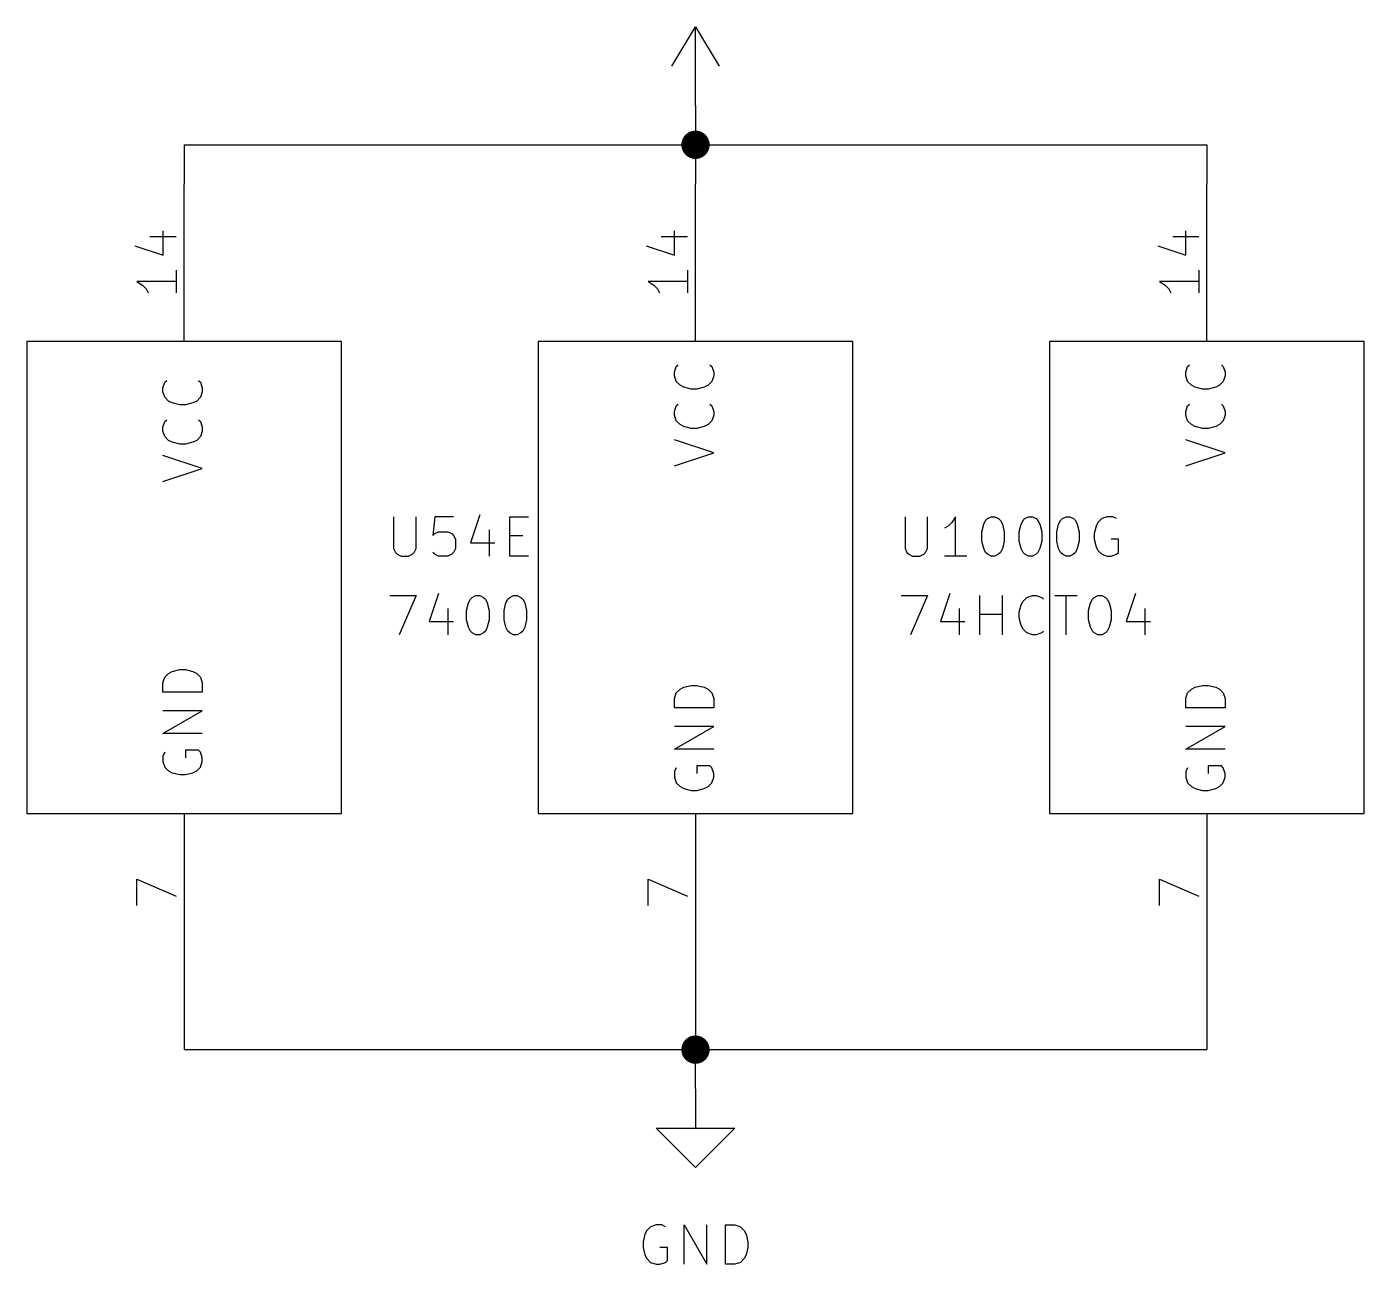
# Model space of a CAD drawing. Extents: x 0.4 to 16.1, y -11.3 to -0.4.
# Drawn here: x 12.35 to 14.05, y -4.773 to -3.2 of the extents above; entities that cross this region are included whole.
import ezdxf

# ---------------------------------------------------------------- set-up
doc = ezdxf.new("R2010")
doc.units = 0
doc.header["$MEASUREMENT"] = 0
for name, color, linetype in [('CYAN2', 4, 'CONTINUOUS'), ('GREEN3', 91, 'CONTINUOUS'), ('LYELLOW', 51, 'CONTINUOUS'), ('RED2', 1, 'CONTINUOUS'), ('RED3', 11, 'CONTINUOUS')]:
    doc.layers.add(name, color=color, linetype=linetype)

msp = doc.modelspace()

# ---------------------------------------------------------------- linework, layer by layer
at = {"layer": 'CYAN2', "linetype": 'CONTINUOUS'}
for p, q in [((13.1731, -3.639), (13.1755, -3.6319)), ((13.1731, -3.639), (13.1755, -3.6319)), ((13.1755, -3.6319), (13.1779, -3.6295)), ((13.1755, -3.6319), (13.1779, -3.6295)), ((13.2184, -3.6295), (13.2208, -3.6319)), ((13.2184, -3.6295), (13.2208, -3.6319)), ((13.2208, -3.6319), (13.2231, -3.639)), ((13.2208, -3.6319), (13.2231, -3.639)), ((13.8231, -3.639), (13.8255, -3.6319)), ((13.8231, -3.639), (13.8255, -3.6319)), ((13.8255, -3.6319), (13.8279, -3.6295)), ((13.8255, -3.6319), (13.8279, -3.6295)), ((13.8684, -3.6295), (13.8708, -3.6319)), ((13.8684, -3.6295), (13.8708, -3.6319)), ((13.8708, -3.6319), (13.8731, -3.639)), ((13.8708, -3.6319), (13.8731, -3.639)), ((12.5231, -3.659), (12.5255, -3.6519)), ((12.5231, -3.659), (12.5255, -3.6519)), ((12.5255, -3.6519), (12.5279, -3.6495)), ((12.5255, -3.6519), (12.5279, -3.6495)), ((12.5684, -3.6495), (12.5708, -3.6519)), ((12.5684, -3.6495), (12.5708, -3.6519)), ((12.5708, -3.6519), (12.5731, -3.659)), ((12.5708, -3.6519), (12.5731, -3.659)), ((13.1731, -3.6438), (13.1731, -3.639)), ((13.1731, -3.6438), (13.1731, -3.639)), ((13.1755, -3.6509), (13.1731, -3.6438)), ((13.1755, -3.6509), (13.1731, -3.6438)), ((13.1803, -3.6557), (13.1755, -3.6509)), ((13.1803, -3.6557), (13.1755, -3.6509)), ((13.2208, -3.6509), (13.216, -3.6557)), ((13.2208, -3.6509), (13.216, -3.6557)), ((13.2231, -3.6438), (13.2208, -3.6509)), ((13.2231, -3.6438), (13.2208, -3.6509)), ((13.2231, -3.639), (13.2231, -3.6438)), ((13.2231, -3.639), (13.2231, -3.6438)), ((13.8231, -3.6438), (13.8231, -3.639)), ((13.8231, -3.6438), (13.8231, -3.639)), ((13.8255, -3.6509), (13.8231, -3.6438)), ((13.8255, -3.6509), (13.8231, -3.6438)), ((13.8303, -3.6557), (13.8255, -3.6509)), ((13.8303, -3.6557), (13.8255, -3.6509)), ((13.8708, -3.6509), (13.866, -3.6557)), ((13.8708, -3.6509), (13.866, -3.6557)), ((13.8731, -3.6438), (13.8708, -3.6509)), ((13.8731, -3.6438), (13.8708, -3.6509)), ((13.8731, -3.639), (13.8731, -3.6438)), ((13.8731, -3.639), (13.8731, -3.6438)), ((12.5231, -3.6638), (12.5231, -3.659)), ((12.5231, -3.6638), (12.5231, -3.659)), ((12.5255, -3.6709), (12.5231, -3.6638)), ((12.5255, -3.6709), (12.5231, -3.6638)), ((12.5303, -3.6757), (12.5255, -3.6709)), ((12.5303, -3.6757), (12.5255, -3.6709)), ((12.5708, -3.6709), (12.566, -3.6757)), ((12.5708, -3.6709), (12.566, -3.6757)), ((12.5731, -3.6638), (12.5708, -3.6709)), ((12.5731, -3.6638), (12.5708, -3.6709)), ((12.5731, -3.659), (12.5731, -3.6638)), ((12.5731, -3.659), (12.5731, -3.6638)), ((13.185, -3.6581), (13.1803, -3.6557)), ((13.185, -3.6581), (13.1803, -3.6557)), ((13.1946, -3.6605), (13.185, -3.6581)), ((13.1946, -3.6605), (13.185, -3.6581)), ((13.2017, -3.6605), (13.1946, -3.6605)), ((13.2017, -3.6605), (13.1946, -3.6605)), ((13.2112, -3.6581), (13.2017, -3.6605)), ((13.2112, -3.6581), (13.2017, -3.6605)), ((13.216, -3.6557), (13.2112, -3.6581)), ((13.216, -3.6557), (13.2112, -3.6581)), ((13.835, -3.6581), (13.8303, -3.6557)), ((13.835, -3.6581), (13.8303, -3.6557)), ((13.8446, -3.6605), (13.835, -3.6581)), ((13.8446, -3.6605), (13.835, -3.6581)), ((13.8517, -3.6605), (13.8446, -3.6605)), ((13.8517, -3.6605), (13.8446, -3.6605)), ((13.8612, -3.6581), (13.8517, -3.6605)), ((13.8612, -3.6581), (13.8517, -3.6605)), ((13.866, -3.6557), (13.8612, -3.6581)), ((13.866, -3.6557), (13.8612, -3.6581)), ((12.535, -3.6781), (12.5303, -3.6757)), ((12.535, -3.6781), (12.5303, -3.6757)), ((12.5446, -3.6805), (12.535, -3.6781)), ((12.5446, -3.6805), (12.535, -3.6781)), ((12.5517, -3.6805), (12.5446, -3.6805)), ((12.5517, -3.6805), (12.5446, -3.6805)), ((12.5612, -3.6781), (12.5517, -3.6805)), ((12.5612, -3.6781), (12.5517, -3.6805)), ((12.566, -3.6757), (12.5612, -3.6781)), ((12.566, -3.6757), (12.5612, -3.6781)), ((13.1731, -3.689), (13.1755, -3.6819)), ((13.1731, -3.689), (13.1755, -3.6819)), ((13.1755, -3.6819), (13.1779, -3.6795)), ((13.1755, -3.6819), (13.1779, -3.6795)), ((13.2184, -3.6795), (13.2208, -3.6819)), ((13.2184, -3.6795), (13.2208, -3.6819)), ((13.2208, -3.6819), (13.2231, -3.689)), ((13.2208, -3.6819), (13.2231, -3.689)), ((13.8231, -3.689), (13.8255, -3.6819)), ((13.8231, -3.689), (13.8255, -3.6819)), ((13.8255, -3.6819), (13.8279, -3.6795)), ((13.8255, -3.6819), (13.8279, -3.6795)), ((13.8684, -3.6795), (13.8708, -3.6819)), ((13.8684, -3.6795), (13.8708, -3.6819)), ((13.8708, -3.6819), (13.8731, -3.689)), ((13.8708, -3.6819), (13.8731, -3.689)), ((12.5231, -3.709), (12.5255, -3.7019)), ((12.5231, -3.709), (12.5255, -3.7019)), ((12.5255, -3.7019), (12.5279, -3.6995)), ((12.5255, -3.7019), (12.5279, -3.6995)), ((12.5684, -3.6995), (12.5708, -3.7019)), ((12.5684, -3.6995), (12.5708, -3.7019)), ((12.5708, -3.7019), (12.5731, -3.709)), ((12.5708, -3.7019), (12.5731, -3.709)), ((13.1731, -3.6938), (13.1731, -3.689)), ((13.1731, -3.6938), (13.1731, -3.689)), ((13.1755, -3.7009), (13.1731, -3.6938)), ((13.1755, -3.7009), (13.1731, -3.6938)), ((13.1803, -3.7057), (13.1755, -3.7009)), ((13.1803, -3.7057), (13.1755, -3.7009)), ((13.185, -3.7081), (13.1803, -3.7057)), ((13.185, -3.7081), (13.1803, -3.7057)), ((13.216, -3.7057), (13.2112, -3.7081)), ((13.216, -3.7057), (13.2112, -3.7081)), ((13.2208, -3.7009), (13.216, -3.7057)), ((13.2208, -3.7009), (13.216, -3.7057)), ((13.2231, -3.6938), (13.2208, -3.7009)), ((13.2231, -3.6938), (13.2208, -3.7009)), ((13.2231, -3.689), (13.2231, -3.6938)), ((13.2231, -3.689), (13.2231, -3.6938)), ((13.8231, -3.6938), (13.8231, -3.689)), ((13.8231, -3.6938), (13.8231, -3.689)), ((13.8255, -3.7009), (13.8231, -3.6938)), ((13.8255, -3.7009), (13.8231, -3.6938)), ((13.8303, -3.7057), (13.8255, -3.7009)), ((13.8303, -3.7057), (13.8255, -3.7009)), ((13.835, -3.7081), (13.8303, -3.7057)), ((13.835, -3.7081), (13.8303, -3.7057)), ((13.866, -3.7057), (13.8612, -3.7081)), ((13.866, -3.7057), (13.8612, -3.7081)), ((13.8708, -3.7009), (13.866, -3.7057)), ((13.8708, -3.7009), (13.866, -3.7057)), ((13.8731, -3.6938), (13.8708, -3.7009)), ((13.8731, -3.6938), (13.8708, -3.7009)), ((13.8731, -3.689), (13.8731, -3.6938)), ((13.8731, -3.689), (13.8731, -3.6938)), ((12.5231, -3.7138), (12.5231, -3.709)), ((12.5231, -3.7138), (12.5231, -3.709)), ((12.5255, -3.7209), (12.5231, -3.7138)), ((12.5255, -3.7209), (12.5231, -3.7138)), ((12.5303, -3.7257), (12.5255, -3.7209)), ((12.5303, -3.7257), (12.5255, -3.7209)), ((12.5708, -3.7209), (12.566, -3.7257)), ((12.5708, -3.7209), (12.566, -3.7257)), ((12.5731, -3.7138), (12.5708, -3.7209)), ((12.5731, -3.7138), (12.5708, -3.7209)), ((12.5731, -3.709), (12.5731, -3.7138)), ((12.5731, -3.709), (12.5731, -3.7138)), ((13.1946, -3.7105), (13.185, -3.7081)), ((13.1946, -3.7105), (13.185, -3.7081)), ((13.2017, -3.7105), (13.1946, -3.7105)), ((13.2017, -3.7105), (13.1946, -3.7105)), ((13.2112, -3.7081), (13.2017, -3.7105)), ((13.2112, -3.7081), (13.2017, -3.7105)), ((13.8446, -3.7105), (13.835, -3.7081)), ((13.8446, -3.7105), (13.835, -3.7081)), ((13.8517, -3.7105), (13.8446, -3.7105)), ((13.8517, -3.7105), (13.8446, -3.7105)), ((13.8612, -3.7081), (13.8517, -3.7105)), ((13.8612, -3.7081), (13.8517, -3.7105)), ((12.535, -3.7281), (12.5303, -3.7257)), ((12.535, -3.7281), (12.5303, -3.7257)), ((12.5446, -3.7305), (12.535, -3.7281)), ((12.5446, -3.7305), (12.535, -3.7281)), ((12.5517, -3.7305), (12.5446, -3.7305)), ((12.5517, -3.7305), (12.5446, -3.7305)), ((12.5612, -3.7281), (12.5517, -3.7305)), ((12.5612, -3.7281), (12.5517, -3.7305)), ((12.566, -3.7257), (12.5612, -3.7281)), ((12.566, -3.7257), (12.5612, -3.7281)), ((13.2231, -3.7414), (13.1731, -3.7248)), ((13.2231, -3.7414), (13.1731, -3.7248)), ((13.8731, -3.7414), (13.8231, -3.7248)), ((13.8731, -3.7414), (13.8231, -3.7248)), ((12.5731, -3.7614), (12.5231, -3.7448)), ((12.5731, -3.7614), (12.5231, -3.7448)), ((13.1731, -3.7581), (13.2231, -3.7414)), ((13.1731, -3.7581), (13.2231, -3.7414)), ((13.8231, -3.7581), (13.8731, -3.7414)), ((13.8231, -3.7581), (13.8731, -3.7414)), ((12.5231, -3.7781), (12.5731, -3.7614)), ((12.5231, -3.7781), (12.5731, -3.7614)), ((12.8163, -3.8228), (12.8163, -3.8633)), ((12.8163, -3.8228), (12.8163, -3.8633)), ((12.8449, -3.8633), (12.8449, -3.8228)), ((12.8449, -3.8633), (12.8449, -3.8228)), ((12.8687, -3.8228), (12.8663, -3.8466)), ((12.8687, -3.8228), (12.8663, -3.8466)), ((12.8925, -3.8228), (12.8687, -3.8228)), ((12.8925, -3.8228), (12.8687, -3.8228)), ((12.9258, -3.8204), (12.9139, -3.8561)), ((12.9258, -3.8204), (12.9139, -3.8561)), ((12.9639, -3.8728), (12.9639, -3.8228)), ((12.9639, -3.8228), (12.9877, -3.8228)), ((12.9639, -3.8728), (12.9639, -3.8228)), ((12.9639, -3.8228), (12.9877, -3.8228)), ((13.4663, -3.8228), (13.4663, -3.8633)), ((13.4663, -3.8228), (13.4663, -3.8633)), ((13.4949, -3.8633), (13.4949, -3.8228)), ((13.4949, -3.8633), (13.4949, -3.8228)), ((13.5306, -3.8228), (13.5258, -3.8299)), ((13.5306, -3.8228), (13.5258, -3.8299)), ((13.5306, -3.8728), (13.5306, -3.8228)), ((13.5306, -3.8728), (13.5306, -3.8228)), ((13.571, -3.8252), (13.5758, -3.8228)), ((13.571, -3.8252), (13.5758, -3.8228)), ((13.5758, -3.8228), (13.5806, -3.8228)), ((13.5758, -3.8228), (13.5806, -3.8228)), ((13.5806, -3.8228), (13.5853, -3.8252)), ((13.5806, -3.8228), (13.5853, -3.8252)), ((13.6187, -3.8252), (13.6234, -3.8228)), ((13.6187, -3.8252), (13.6234, -3.8228)), ((13.6234, -3.8228), (13.6282, -3.8228)), ((13.6234, -3.8228), (13.6282, -3.8228)), ((13.6282, -3.8228), (13.6329, -3.8252)), ((13.6282, -3.8228), (13.6329, -3.8252)), ((13.6663, -3.8252), (13.671, -3.8228)), ((13.6663, -3.8252), (13.671, -3.8228)), ((13.671, -3.8228), (13.6758, -3.8228)), ((13.671, -3.8228), (13.6758, -3.8228)), ((13.6758, -3.8228), (13.6806, -3.8252)), ((13.6758, -3.8228), (13.6806, -3.8252)), ((13.7234, -3.8228), (13.7163, -3.8252)), ((13.7234, -3.8228), (13.7163, -3.8252)), ((13.7306, -3.8228), (13.7234, -3.8228)), ((13.7306, -3.8228), (13.7234, -3.8228)), ((13.7353, -3.8252), (13.7306, -3.8228)), ((13.7353, -3.8252), (13.7306, -3.8228)), ((12.8687, -3.8442), (12.8734, -3.8418)), ((12.8687, -3.8442), (12.8734, -3.8418)), ((12.8734, -3.8418), (12.8853, -3.8418)), ((12.8734, -3.8418), (12.8853, -3.8418)), ((12.8853, -3.8418), (12.8901, -3.8442)), ((12.8853, -3.8418), (12.8901, -3.8442)), ((12.9377, -3.8395), (12.9377, -3.8728)), ((12.9377, -3.8395), (12.9377, -3.8728)), ((13.521, -3.8347), (13.5163, -3.8371)), ((13.521, -3.8347), (13.5163, -3.8371)), ((13.5258, -3.8299), (13.521, -3.8347)), ((13.5258, -3.8299), (13.521, -3.8347)), ((13.5639, -3.8418), (13.5663, -3.8323)), ((13.5639, -3.8418), (13.5663, -3.8323)), ((13.5639, -3.8538), (13.5639, -3.8418)), ((13.5639, -3.8538), (13.5639, -3.8418)), ((13.5663, -3.8323), (13.5687, -3.8276)), ((13.5663, -3.8323), (13.5687, -3.8276)), ((13.5687, -3.8276), (13.571, -3.8252)), ((13.5687, -3.8276), (13.571, -3.8252)), ((13.5853, -3.8252), (13.5877, -3.8276)), ((13.5853, -3.8252), (13.5877, -3.8276)), ((13.5877, -3.8276), (13.5901, -3.8323)), ((13.5877, -3.8276), (13.5901, -3.8323)), ((13.5901, -3.8323), (13.5925, -3.8418)), ((13.5901, -3.8323), (13.5925, -3.8418)), ((13.5925, -3.8418), (13.5925, -3.8538)), ((13.5925, -3.8418), (13.5925, -3.8538)), ((13.6115, -3.8418), (13.6139, -3.8323)), ((13.6115, -3.8418), (13.6139, -3.8323)), ((13.6115, -3.8538), (13.6115, -3.8418)), ((13.6115, -3.8538), (13.6115, -3.8418)), ((13.6139, -3.8323), (13.6163, -3.8276)), ((13.6139, -3.8323), (13.6163, -3.8276)), ((13.6163, -3.8276), (13.6187, -3.8252)), ((13.6163, -3.8276), (13.6187, -3.8252)), ((13.6329, -3.8252), (13.6353, -3.8276)), ((13.6329, -3.8252), (13.6353, -3.8276)), ((13.6353, -3.8276), (13.6377, -3.8323)), ((13.6353, -3.8276), (13.6377, -3.8323)), ((13.6377, -3.8323), (13.6401, -3.8418)), ((13.6377, -3.8323), (13.6401, -3.8418)), ((13.6401, -3.8418), (13.6401, -3.8538)), ((13.6401, -3.8418), (13.6401, -3.8538)), ((13.6591, -3.8418), (13.6615, -3.8323)), ((13.6591, -3.8418), (13.6615, -3.8323)), ((13.6591, -3.8538), (13.6591, -3.8418)), ((13.6591, -3.8538), (13.6591, -3.8418)), ((13.6615, -3.8323), (13.6639, -3.8276)), ((13.6615, -3.8323), (13.6639, -3.8276)), ((13.6639, -3.8276), (13.6663, -3.8252)), ((13.6639, -3.8276), (13.6663, -3.8252)), ((13.6806, -3.8252), (13.6829, -3.8276)), ((13.6806, -3.8252), (13.6829, -3.8276)), ((13.6829, -3.8276), (13.6853, -3.8323)), ((13.6829, -3.8276), (13.6853, -3.8323)), ((13.6853, -3.8323), (13.6877, -3.8418)), ((13.6853, -3.8323), (13.6877, -3.8418)), ((13.6877, -3.8418), (13.6877, -3.8538)), ((13.6877, -3.8418), (13.6877, -3.8538)), ((13.7091, -3.8347), (13.7068, -3.8442)), ((13.7091, -3.8347), (13.7068, -3.8442)), ((13.7115, -3.8299), (13.7091, -3.8347)), ((13.7115, -3.8299), (13.7091, -3.8347)), ((13.7163, -3.8252), (13.7115, -3.8299)), ((13.7163, -3.8252), (13.7115, -3.8299)), ((12.8663, -3.8466), (12.8687, -3.8442)), ((12.8663, -3.8466), (12.8687, -3.8442)), ((12.8901, -3.8442), (12.8925, -3.8466)), ((12.8901, -3.8442), (12.8925, -3.8466)), ((12.8925, -3.8466), (12.8949, -3.8514)), ((12.8925, -3.8466), (12.8949, -3.8514)), ((12.8949, -3.8514), (12.8949, -3.8633)), ((12.8949, -3.8514), (12.8949, -3.8633)), ((12.9139, -3.8561), (12.9449, -3.8561)), ((12.9139, -3.8561), (12.9449, -3.8561)), ((12.9639, -3.8466), (12.9806, -3.8466)), ((12.9639, -3.8466), (12.9806, -3.8466)), ((13.5663, -3.8633), (13.5639, -3.8538)), ((13.5663, -3.8633), (13.5639, -3.8538)), ((13.5925, -3.8538), (13.5901, -3.8633)), ((13.5925, -3.8538), (13.5901, -3.8633)), ((13.6139, -3.8633), (13.6115, -3.8538)), ((13.6139, -3.8633), (13.6115, -3.8538)), ((13.6401, -3.8538), (13.6377, -3.8633)), ((13.6401, -3.8538), (13.6377, -3.8633)), ((13.6615, -3.8633), (13.6591, -3.8538)), ((13.6615, -3.8633), (13.6591, -3.8538)), ((13.6877, -3.8538), (13.6853, -3.8633)), ((13.6877, -3.8538), (13.6853, -3.8633)), ((13.7068, -3.8442), (13.7068, -3.8514)), ((13.7068, -3.8442), (13.7068, -3.8514)), ((13.7068, -3.8514), (13.7091, -3.8609)), ((13.7068, -3.8514), (13.7091, -3.8609)), ((13.7377, -3.8514), (13.7282, -3.8514)), ((13.7377, -3.8514), (13.7282, -3.8514)), ((13.7377, -3.868), (13.7377, -3.8514)), ((13.7377, -3.868), (13.7377, -3.8514)), ((12.8163, -3.8633), (12.8187, -3.868)), ((12.8163, -3.8633), (12.8187, -3.868)), ((12.8187, -3.868), (12.821, -3.8704)), ((12.8187, -3.868), (12.821, -3.8704)), ((12.821, -3.8704), (12.8258, -3.8728)), ((12.821, -3.8704), (12.8258, -3.8728)), ((12.8258, -3.8728), (12.8353, -3.8728)), ((12.8258, -3.8728), (12.8353, -3.8728)), ((12.8353, -3.8728), (12.8401, -3.8704)), ((12.8353, -3.8728), (12.8401, -3.8704)), ((12.8401, -3.8704), (12.8425, -3.868)), ((12.8401, -3.8704), (12.8425, -3.868)), ((12.8425, -3.868), (12.8449, -3.8633)), ((12.8425, -3.868), (12.8449, -3.8633)), ((12.8687, -3.8704), (12.8663, -3.868)), ((12.8687, -3.8704), (12.8663, -3.868)), ((12.8734, -3.8728), (12.8687, -3.8704)), ((12.8734, -3.8728), (12.8687, -3.8704)), ((12.8853, -3.8728), (12.8734, -3.8728)), ((12.8853, -3.8728), (12.8734, -3.8728)), ((12.8901, -3.8704), (12.8853, -3.8728)), ((12.8901, -3.8704), (12.8853, -3.8728)), ((12.8925, -3.868), (12.8901, -3.8704)), ((12.8925, -3.868), (12.8901, -3.8704)), ((12.8949, -3.8633), (12.8925, -3.868)), ((12.8949, -3.8633), (12.8925, -3.868)), ((12.9877, -3.8728), (12.9639, -3.8728)), ((12.9877, -3.8728), (12.9639, -3.8728)), ((13.4663, -3.8633), (13.4687, -3.868)), ((13.4663, -3.8633), (13.4687, -3.868)), ((13.4687, -3.868), (13.471, -3.8704)), ((13.4687, -3.868), (13.471, -3.8704)), ((13.471, -3.8704), (13.4758, -3.8728)), ((13.471, -3.8704), (13.4758, -3.8728)), ((13.4758, -3.8728), (13.4853, -3.8728)), ((13.4758, -3.8728), (13.4853, -3.8728)), ((13.4853, -3.8728), (13.4901, -3.8704)), ((13.4853, -3.8728), (13.4901, -3.8704)), ((13.4901, -3.8704), (13.4925, -3.868)), ((13.4901, -3.8704), (13.4925, -3.868)), ((13.4925, -3.868), (13.4949, -3.8633)), ((13.4925, -3.868), (13.4949, -3.8633)), ((13.5449, -3.8728), (13.5163, -3.8728)), ((13.5449, -3.8728), (13.5163, -3.8728)), ((13.5687, -3.868), (13.5663, -3.8633)), ((13.5687, -3.868), (13.5663, -3.8633)), ((13.571, -3.8704), (13.5687, -3.868)), ((13.571, -3.8704), (13.5687, -3.868)), ((13.5758, -3.8728), (13.571, -3.8704)), ((13.5758, -3.8728), (13.571, -3.8704)), ((13.5806, -3.8728), (13.5758, -3.8728)), ((13.5806, -3.8728), (13.5758, -3.8728)), ((13.5853, -3.8704), (13.5806, -3.8728)), ((13.5853, -3.8704), (13.5806, -3.8728)), ((13.5877, -3.868), (13.5853, -3.8704)), ((13.5877, -3.868), (13.5853, -3.8704)), ((13.5901, -3.8633), (13.5877, -3.868)), ((13.5901, -3.8633), (13.5877, -3.868)), ((13.6163, -3.868), (13.6139, -3.8633)), ((13.6163, -3.868), (13.6139, -3.8633)), ((13.6187, -3.8704), (13.6163, -3.868)), ((13.6187, -3.8704), (13.6163, -3.868)), ((13.6234, -3.8728), (13.6187, -3.8704)), ((13.6234, -3.8728), (13.6187, -3.8704)), ((13.6282, -3.8728), (13.6234, -3.8728)), ((13.6282, -3.8728), (13.6234, -3.8728)), ((13.6329, -3.8704), (13.6282, -3.8728)), ((13.6329, -3.8704), (13.6282, -3.8728)), ((13.6353, -3.868), (13.6329, -3.8704)), ((13.6353, -3.868), (13.6329, -3.8704)), ((13.6377, -3.8633), (13.6353, -3.868)), ((13.6377, -3.8633), (13.6353, -3.868)), ((13.6639, -3.868), (13.6615, -3.8633)), ((13.6639, -3.868), (13.6615, -3.8633)), ((13.6663, -3.8704), (13.6639, -3.868)), ((13.6663, -3.8704), (13.6639, -3.868)), ((13.671, -3.8728), (13.6663, -3.8704)), ((13.671, -3.8728), (13.6663, -3.8704)), ((13.6758, -3.8728), (13.671, -3.8728)), ((13.6758, -3.8728), (13.671, -3.8728)), ((13.6806, -3.8704), (13.6758, -3.8728)), ((13.6806, -3.8704), (13.6758, -3.8728)), ((13.6829, -3.868), (13.6806, -3.8704)), ((13.6829, -3.868), (13.6806, -3.8704)), ((13.6853, -3.8633), (13.6829, -3.868)), ((13.6853, -3.8633), (13.6829, -3.868)), ((13.7091, -3.8609), (13.7115, -3.8657)), ((13.7091, -3.8609), (13.7115, -3.8657)), ((13.7115, -3.8657), (13.7163, -3.8704)), ((13.7115, -3.8657), (13.7163, -3.8704)), ((13.7163, -3.8704), (13.7234, -3.8728)), ((13.7163, -3.8704), (13.7234, -3.8728)), ((13.7234, -3.8728), (13.7282, -3.8728)), ((13.7234, -3.8728), (13.7282, -3.8728)), ((13.7282, -3.8728), (13.7353, -3.8704)), ((13.7282, -3.8728), (13.7353, -3.8704)), ((13.7353, -3.8704), (13.7377, -3.868)), ((13.7353, -3.8704), (13.7377, -3.868)), ((12.8115, -3.9228), (12.8449, -3.9228)), ((12.8115, -3.9228), (12.8449, -3.9228)), ((12.8449, -3.9228), (12.8234, -3.9728)), ((12.8449, -3.9228), (12.8234, -3.9728)), ((12.8734, -3.9204), (12.8615, -3.9561)), ((12.8734, -3.9204), (12.8615, -3.9561)), ((12.9139, -3.9276), (12.9163, -3.9252)), ((12.9139, -3.9276), (12.9163, -3.9252)), ((12.9163, -3.9252), (12.921, -3.9228)), ((12.9163, -3.9252), (12.921, -3.9228)), ((12.921, -3.9228), (12.9258, -3.9228)), ((12.921, -3.9228), (12.9258, -3.9228)), ((12.9258, -3.9228), (12.9306, -3.9252)), ((12.9258, -3.9228), (12.9306, -3.9252)), ((12.9306, -3.9252), (12.9329, -3.9276)), ((12.9306, -3.9252), (12.9329, -3.9276)), ((12.9615, -3.9276), (12.9639, -3.9252)), ((12.9615, -3.9276), (12.9639, -3.9252)), ((12.9639, -3.9252), (12.9687, -3.9228)), ((12.9639, -3.9252), (12.9687, -3.9228)), ((12.9687, -3.9228), (12.9734, -3.9228)), ((12.9687, -3.9228), (12.9734, -3.9228)), ((12.9734, -3.9228), (12.9782, -3.9252)), ((12.9734, -3.9228), (12.9782, -3.9252)), ((12.9782, -3.9252), (12.9806, -3.9276)), ((12.9782, -3.9252), (12.9806, -3.9276)), ((13.4615, -3.9228), (13.4949, -3.9228)), ((13.4615, -3.9228), (13.4949, -3.9228)), ((13.4949, -3.9228), (13.4734, -3.9728)), ((13.4949, -3.9228), (13.4734, -3.9728)), ((13.5234, -3.9204), (13.5115, -3.9561)), ((13.5234, -3.9204), (13.5115, -3.9561)), ((13.5615, -3.9728), (13.5615, -3.9228)), ((13.5615, -3.9728), (13.5615, -3.9228)), ((13.5901, -3.9728), (13.5901, -3.9228)), ((13.5901, -3.9728), (13.5901, -3.9228)), ((13.6163, -3.9299), (13.621, -3.9252)), ((13.6163, -3.9299), (13.621, -3.9252)), ((13.621, -3.9252), (13.6282, -3.9228)), ((13.621, -3.9252), (13.6282, -3.9228)), ((13.6282, -3.9228), (13.6329, -3.9228)), ((13.6282, -3.9228), (13.6329, -3.9228)), ((13.6329, -3.9228), (13.6401, -3.9252)), ((13.6329, -3.9228), (13.6401, -3.9252)), ((13.6401, -3.9252), (13.6425, -3.9276)), ((13.6401, -3.9252), (13.6425, -3.9276)), ((13.6568, -3.9228), (13.6853, -3.9228)), ((13.6568, -3.9228), (13.6853, -3.9228)), ((13.671, -3.9728), (13.671, -3.9228)), ((13.671, -3.9728), (13.671, -3.9228)), ((13.7044, -3.9276), (13.7068, -3.9252)), ((13.7044, -3.9276), (13.7068, -3.9252)), ((13.7068, -3.9252), (13.7115, -3.9228)), ((13.7068, -3.9252), (13.7115, -3.9228)), ((13.7115, -3.9228), (13.7163, -3.9228)), ((13.7115, -3.9228), (13.7163, -3.9228)), ((13.7163, -3.9228), (13.721, -3.9252)), ((13.7163, -3.9228), (13.721, -3.9252)), ((13.721, -3.9252), (13.7234, -3.9276)), ((13.721, -3.9252), (13.7234, -3.9276)), ((13.7591, -3.9204), (13.7472, -3.9561)), ((13.7591, -3.9204), (13.7472, -3.9561)), ((12.8853, -3.9395), (12.8853, -3.9728)), ((12.8853, -3.9395), (12.8853, -3.9728)), ((12.9091, -3.9418), (12.9115, -3.9323)), ((12.9091, -3.9418), (12.9115, -3.9323)), ((12.9091, -3.9538), (12.9091, -3.9418)), ((12.9091, -3.9538), (12.9091, -3.9418)), ((12.9115, -3.9323), (12.9139, -3.9276)), ((12.9115, -3.9323), (12.9139, -3.9276)), ((12.9329, -3.9276), (12.9353, -3.9323)), ((12.9329, -3.9276), (12.9353, -3.9323)), ((12.9353, -3.9323), (12.9377, -3.9418)), ((12.9353, -3.9323), (12.9377, -3.9418)), ((12.9377, -3.9418), (12.9377, -3.9538)), ((12.9377, -3.9418), (12.9377, -3.9538)), ((12.9568, -3.9418), (12.9591, -3.9323)), ((12.9568, -3.9418), (12.9591, -3.9323)), ((12.9568, -3.9538), (12.9568, -3.9418)), ((12.9568, -3.9538), (12.9568, -3.9418)), ((12.9591, -3.9323), (12.9615, -3.9276)), ((12.9591, -3.9323), (12.9615, -3.9276)), ((12.9806, -3.9276), (12.9829, -3.9323)), ((12.9806, -3.9276), (12.9829, -3.9323)), ((12.9829, -3.9323), (12.9853, -3.9418)), ((12.9829, -3.9323), (12.9853, -3.9418)), ((12.9853, -3.9418), (12.9853, -3.9538)), ((12.9853, -3.9418), (12.9853, -3.9538)), ((13.5353, -3.9395), (13.5353, -3.9728)), ((13.5353, -3.9395), (13.5353, -3.9728)), ((13.6115, -3.9442), (13.6139, -3.9347)), ((13.6115, -3.9442), (13.6139, -3.9347)), ((13.6139, -3.9347), (13.6163, -3.9299)), ((13.6139, -3.9347), (13.6163, -3.9299)), ((13.6996, -3.9418), (13.702, -3.9323)), ((13.6996, -3.9418), (13.702, -3.9323)), ((13.6996, -3.9538), (13.6996, -3.9418)), ((13.6996, -3.9538), (13.6996, -3.9418)), ((13.702, -3.9323), (13.7044, -3.9276)), ((13.702, -3.9323), (13.7044, -3.9276)), ((13.7234, -3.9276), (13.7258, -3.9323)), ((13.7234, -3.9276), (13.7258, -3.9323)), ((13.7258, -3.9323), (13.7282, -3.9418)), ((13.7258, -3.9323), (13.7282, -3.9418)), ((13.7282, -3.9418), (13.7282, -3.9538)), ((13.7282, -3.9418), (13.7282, -3.9538)), ((13.771, -3.9395), (13.771, -3.9728)), ((13.771, -3.9395), (13.771, -3.9728)), ((12.8615, -3.9561), (12.8925, -3.9561)), ((12.8615, -3.9561), (12.8925, -3.9561)), ((12.9115, -3.9633), (12.9091, -3.9538)), ((12.9115, -3.9633), (12.9091, -3.9538)), ((12.9377, -3.9538), (12.9353, -3.9633)), ((12.9377, -3.9538), (12.9353, -3.9633)), ((12.9591, -3.9633), (12.9568, -3.9538)), ((12.9591, -3.9633), (12.9568, -3.9538)), ((12.9853, -3.9538), (12.9829, -3.9633)), ((12.9853, -3.9538), (12.9829, -3.9633)), ((13.5115, -3.9561), (13.5425, -3.9561)), ((13.5115, -3.9561), (13.5425, -3.9561)), ((13.5615, -3.9466), (13.5901, -3.9466)), ((13.5615, -3.9466), (13.5901, -3.9466)), ((13.6115, -3.9514), (13.6115, -3.9442)), ((13.6115, -3.9514), (13.6115, -3.9442)), ((13.6139, -3.9609), (13.6115, -3.9514)), ((13.6139, -3.9609), (13.6115, -3.9514)), ((13.6163, -3.9657), (13.6139, -3.9609)), ((13.6163, -3.9657), (13.6139, -3.9609)), ((13.702, -3.9633), (13.6996, -3.9538)), ((13.702, -3.9633), (13.6996, -3.9538)), ((13.7282, -3.9538), (13.7258, -3.9633)), ((13.7282, -3.9538), (13.7258, -3.9633)), ((13.7472, -3.9561), (13.7782, -3.9561)), ((13.7472, -3.9561), (13.7782, -3.9561)), ((12.9139, -3.968), (12.9115, -3.9633)), ((12.9139, -3.968), (12.9115, -3.9633)), ((12.9163, -3.9704), (12.9139, -3.968)), ((12.9163, -3.9704), (12.9139, -3.968)), ((12.921, -3.9728), (12.9163, -3.9704)), ((12.921, -3.9728), (12.9163, -3.9704)), ((12.9258, -3.9728), (12.921, -3.9728)), ((12.9258, -3.9728), (12.921, -3.9728)), ((12.9306, -3.9704), (12.9258, -3.9728)), ((12.9306, -3.9704), (12.9258, -3.9728)), ((12.9329, -3.968), (12.9306, -3.9704)), ((12.9329, -3.968), (12.9306, -3.9704)), ((12.9353, -3.9633), (12.9329, -3.968)), ((12.9353, -3.9633), (12.9329, -3.968)), ((12.9615, -3.968), (12.9591, -3.9633)), ((12.9615, -3.968), (12.9591, -3.9633)), ((12.9639, -3.9704), (12.9615, -3.968)), ((12.9639, -3.9704), (12.9615, -3.968)), ((12.9687, -3.9728), (12.9639, -3.9704)), ((12.9687, -3.9728), (12.9639, -3.9704)), ((12.9734, -3.9728), (12.9687, -3.9728)), ((12.9734, -3.9728), (12.9687, -3.9728)), ((12.9782, -3.9704), (12.9734, -3.9728)), ((12.9782, -3.9704), (12.9734, -3.9728)), ((12.9806, -3.968), (12.9782, -3.9704)), ((12.9806, -3.968), (12.9782, -3.9704)), ((12.9829, -3.9633), (12.9806, -3.968)), ((12.9829, -3.9633), (12.9806, -3.968)), ((13.621, -3.9704), (13.6163, -3.9657)), ((13.621, -3.9704), (13.6163, -3.9657)), ((13.6282, -3.9728), (13.621, -3.9704)), ((13.6282, -3.9728), (13.621, -3.9704)), ((13.6329, -3.9728), (13.6282, -3.9728)), ((13.6329, -3.9728), (13.6282, -3.9728)), ((13.6401, -3.9704), (13.6329, -3.9728)), ((13.6401, -3.9704), (13.6329, -3.9728)), ((13.6425, -3.968), (13.6401, -3.9704)), ((13.6425, -3.968), (13.6401, -3.9704)), ((13.7044, -3.968), (13.702, -3.9633)), ((13.7044, -3.968), (13.702, -3.9633)), ((13.7068, -3.9704), (13.7044, -3.968)), ((13.7068, -3.9704), (13.7044, -3.968)), ((13.7115, -3.9728), (13.7068, -3.9704)), ((13.7115, -3.9728), (13.7068, -3.9704)), ((13.7163, -3.9728), (13.7115, -3.9728)), ((13.7163, -3.9728), (13.7115, -3.9728)), ((13.721, -3.9704), (13.7163, -3.9728)), ((13.721, -3.9704), (13.7163, -3.9728)), ((13.7234, -3.968), (13.721, -3.9704)), ((13.7234, -3.968), (13.721, -3.9704)), ((13.7258, -3.9633), (13.7234, -3.968)), ((13.7258, -3.9633), (13.7234, -3.968)), ((12.5231, -4.0338), (12.5255, -4.0267)), ((12.5231, -4.0338), (12.5255, -4.0267)), ((12.5255, -4.0267), (12.5303, -4.0219)), ((12.5255, -4.0267), (12.5303, -4.0219)), ((12.5303, -4.0219), (12.535, -4.0195)), ((12.5303, -4.0219), (12.535, -4.0195)), ((12.535, -4.0195), (12.5446, -4.0171)), ((12.535, -4.0195), (12.5446, -4.0171)), ((12.5446, -4.0171), (12.5517, -4.0171)), ((12.5446, -4.0171), (12.5517, -4.0171)), ((12.5517, -4.0171), (12.5612, -4.0195)), ((12.5517, -4.0171), (12.5612, -4.0195)), ((12.5612, -4.0195), (12.566, -4.0219)), ((12.5612, -4.0195), (12.566, -4.0219)), ((12.566, -4.0219), (12.5708, -4.0267)), ((12.566, -4.0219), (12.5708, -4.0267)), ((12.5708, -4.0267), (12.5731, -4.0338)), ((12.5708, -4.0267), (12.5731, -4.0338)), ((12.5231, -4.0457), (12.5231, -4.0338)), ((12.5231, -4.0457), (12.5231, -4.0338)), ((12.5731, -4.0457), (12.5231, -4.0457)), ((12.5731, -4.0457), (12.5231, -4.0457)), ((12.5731, -4.0338), (12.5731, -4.0457)), ((12.5731, -4.0338), (12.5731, -4.0457)), ((13.1755, -4.0467), (13.1803, -4.0419)), ((13.1755, -4.0467), (13.1803, -4.0419)), ((13.1803, -4.0419), (13.185, -4.0395)), ((13.1803, -4.0419), (13.185, -4.0395)), ((13.185, -4.0395), (13.1946, -4.0371)), ((13.185, -4.0395), (13.1946, -4.0371)), ((13.1946, -4.0371), (13.2017, -4.0371)), ((13.1946, -4.0371), (13.2017, -4.0371)), ((13.2017, -4.0371), (13.2112, -4.0395)), ((13.2017, -4.0371), (13.2112, -4.0395)), ((13.2112, -4.0395), (13.216, -4.0419)), ((13.2112, -4.0395), (13.216, -4.0419)), ((13.216, -4.0419), (13.2208, -4.0467)), ((13.216, -4.0419), (13.2208, -4.0467)), ((13.8255, -4.0467), (13.8303, -4.0419)), ((13.8255, -4.0467), (13.8303, -4.0419)), ((13.8303, -4.0419), (13.835, -4.0395)), ((13.8303, -4.0419), (13.835, -4.0395)), ((13.835, -4.0395), (13.8446, -4.0371)), ((13.835, -4.0395), (13.8446, -4.0371)), ((13.8446, -4.0371), (13.8517, -4.0371)), ((13.8446, -4.0371), (13.8517, -4.0371)), ((13.8517, -4.0371), (13.8612, -4.0395)), ((13.8517, -4.0371), (13.8612, -4.0395)), ((13.8612, -4.0395), (13.866, -4.0419)), ((13.8612, -4.0395), (13.866, -4.0419)), ((13.866, -4.0419), (13.8708, -4.0467)), ((13.866, -4.0419), (13.8708, -4.0467)), ((13.1731, -4.0538), (13.1755, -4.0467)), ((13.1731, -4.0538), (13.1755, -4.0467)), ((13.1731, -4.0657), (13.1731, -4.0538)), ((13.1731, -4.0657), (13.1731, -4.0538)), ((13.2208, -4.0467), (13.2231, -4.0538)), ((13.2208, -4.0467), (13.2231, -4.0538)), ((13.2231, -4.0538), (13.2231, -4.0657)), ((13.2231, -4.0538), (13.2231, -4.0657)), ((13.8231, -4.0538), (13.8255, -4.0467)), ((13.8231, -4.0538), (13.8255, -4.0467)), ((13.8231, -4.0657), (13.8231, -4.0538)), ((13.8231, -4.0657), (13.8231, -4.0538)), ((13.8708, -4.0467), (13.8731, -4.0538)), ((13.8708, -4.0467), (13.8731, -4.0538)), ((13.8731, -4.0538), (13.8731, -4.0657)), ((13.8731, -4.0538), (13.8731, -4.0657)), ((12.5231, -4.0981), (12.5731, -4.0695)), ((12.5731, -4.0695), (12.5231, -4.0695)), ((12.5231, -4.0981), (12.5731, -4.0695)), ((12.5731, -4.0695), (12.5231, -4.0695)), ((13.2231, -4.0657), (13.1731, -4.0657)), ((13.2231, -4.0657), (13.1731, -4.0657)), ((13.8731, -4.0657), (13.8231, -4.0657)), ((13.8731, -4.0657), (13.8231, -4.0657)), ((13.1731, -4.1181), (13.2231, -4.0895)), ((13.2231, -4.0895), (13.1731, -4.0895)), ((13.1731, -4.1181), (13.2231, -4.0895)), ((13.2231, -4.0895), (13.1731, -4.0895)), ((13.8231, -4.1181), (13.8731, -4.0895)), ((13.8731, -4.0895), (13.8231, -4.0895)), ((13.8231, -4.1181), (13.8731, -4.0895)), ((13.8731, -4.0895), (13.8231, -4.0895)), ((12.5731, -4.0981), (12.5231, -4.0981)), ((12.5731, -4.0981), (12.5231, -4.0981)), ((12.5255, -4.1219), (12.5231, -4.1267)), ((12.5255, -4.1219), (12.5231, -4.1267)), ((12.5231, -4.1267), (12.5231, -4.1338)), ((12.5231, -4.1267), (12.5231, -4.1338)), ((12.5684, -4.1195), (12.5517, -4.1195)), ((12.5517, -4.1195), (12.5517, -4.129)), ((12.5684, -4.1195), (12.5517, -4.1195)), ((12.5517, -4.1195), (12.5517, -4.129)), ((12.5708, -4.1219), (12.5684, -4.1195)), ((12.5708, -4.1219), (12.5684, -4.1195)), ((12.5731, -4.129), (12.5708, -4.1219)), ((12.5731, -4.129), (12.5708, -4.1219)), ((12.5731, -4.1338), (12.5731, -4.129)), ((12.5731, -4.1338), (12.5731, -4.129)), ((13.2231, -4.1181), (13.1731, -4.1181)), ((13.2231, -4.1181), (13.1731, -4.1181)), ((13.8731, -4.1181), (13.8231, -4.1181)), ((13.8731, -4.1181), (13.8231, -4.1181)), ((12.5231, -4.1338), (12.5255, -4.1409)), ((12.5231, -4.1338), (12.5255, -4.1409)), ((12.5255, -4.1409), (12.5303, -4.1457)), ((12.5255, -4.1409), (12.5303, -4.1457)), ((12.5303, -4.1457), (12.535, -4.1481)), ((12.5303, -4.1457), (12.535, -4.1481)), ((12.5612, -4.1481), (12.566, -4.1457)), ((12.5612, -4.1481), (12.566, -4.1457)), ((12.566, -4.1457), (12.5708, -4.1409)), ((12.566, -4.1457), (12.5708, -4.1409)), ((12.5708, -4.1409), (12.5731, -4.1338)), ((12.5708, -4.1409), (12.5731, -4.1338)), ((13.1755, -4.1419), (13.1731, -4.1467)), ((13.1755, -4.1419), (13.1731, -4.1467)), ((13.1731, -4.1467), (13.1731, -4.1538)), ((13.1731, -4.1467), (13.1731, -4.1538)), ((13.2184, -4.1395), (13.2017, -4.1395)), ((13.2017, -4.1395), (13.2017, -4.149)), ((13.2184, -4.1395), (13.2017, -4.1395)), ((13.2017, -4.1395), (13.2017, -4.149)), ((13.2208, -4.1419), (13.2184, -4.1395)), ((13.2208, -4.1419), (13.2184, -4.1395)), ((13.2231, -4.149), (13.2208, -4.1419)), ((13.2231, -4.149), (13.2208, -4.1419)), ((13.8255, -4.1419), (13.8231, -4.1467)), ((13.8255, -4.1419), (13.8231, -4.1467)), ((13.8231, -4.1467), (13.8231, -4.1538)), ((13.8231, -4.1467), (13.8231, -4.1538)), ((13.8684, -4.1395), (13.8517, -4.1395)), ((13.8517, -4.1395), (13.8517, -4.149)), ((13.8684, -4.1395), (13.8517, -4.1395)), ((13.8517, -4.1395), (13.8517, -4.149)), ((13.8708, -4.1419), (13.8684, -4.1395)), ((13.8708, -4.1419), (13.8684, -4.1395)), ((13.8731, -4.149), (13.8708, -4.1419)), ((13.8731, -4.149), (13.8708, -4.1419)), ((12.535, -4.1481), (12.5446, -4.1505)), ((12.535, -4.1481), (12.5446, -4.1505)), ((12.5446, -4.1505), (12.5517, -4.1505)), ((12.5446, -4.1505), (12.5517, -4.1505)), ((12.5517, -4.1505), (12.5612, -4.1481)), ((12.5517, -4.1505), (12.5612, -4.1481)), ((13.1731, -4.1538), (13.1755, -4.1609)), ((13.1731, -4.1538), (13.1755, -4.1609)), ((13.1755, -4.1609), (13.1803, -4.1657)), ((13.1755, -4.1609), (13.1803, -4.1657)), ((13.216, -4.1657), (13.2208, -4.1609)), ((13.216, -4.1657), (13.2208, -4.1609)), ((13.2208, -4.1609), (13.2231, -4.1538)), ((13.2208, -4.1609), (13.2231, -4.1538)), ((13.2231, -4.1538), (13.2231, -4.149)), ((13.2231, -4.1538), (13.2231, -4.149)), ((13.8231, -4.1538), (13.8255, -4.1609)), ((13.8231, -4.1538), (13.8255, -4.1609)), ((13.8255, -4.1609), (13.8303, -4.1657)), ((13.8255, -4.1609), (13.8303, -4.1657)), ((13.866, -4.1657), (13.8708, -4.1609)), ((13.866, -4.1657), (13.8708, -4.1609)), ((13.8708, -4.1609), (13.8731, -4.1538)), ((13.8708, -4.1609), (13.8731, -4.1538)), ((13.8731, -4.1538), (13.8731, -4.149)), ((13.8731, -4.1538), (13.8731, -4.149)), ((13.1803, -4.1657), (13.185, -4.1681)), ((13.1803, -4.1657), (13.185, -4.1681)), ((13.185, -4.1681), (13.1946, -4.1705)), ((13.185, -4.1681), (13.1946, -4.1705)), ((13.1946, -4.1705), (13.2017, -4.1705)), ((13.1946, -4.1705), (13.2017, -4.1705)), ((13.2017, -4.1705), (13.2112, -4.1681)), ((13.2017, -4.1705), (13.2112, -4.1681)), ((13.2112, -4.1681), (13.216, -4.1657)), ((13.2112, -4.1681), (13.216, -4.1657)), ((13.8303, -4.1657), (13.835, -4.1681)), ((13.8303, -4.1657), (13.835, -4.1681)), ((13.835, -4.1681), (13.8446, -4.1705)), ((13.835, -4.1681), (13.8446, -4.1705)), ((13.8446, -4.1705), (13.8517, -4.1705)), ((13.8446, -4.1705), (13.8517, -4.1705)), ((13.8517, -4.1705), (13.8612, -4.1681)), ((13.8517, -4.1705), (13.8612, -4.1681)), ((13.8612, -4.1681), (13.866, -4.1657)), ((13.8612, -4.1681), (13.866, -4.1657)), ((13.1429, -4.7252), (13.1381, -4.7299)), ((13.15, -4.7228), (13.1429, -4.7252)), ((13.1571, -4.7228), (13.15, -4.7228)), ((13.1619, -4.7252), (13.1571, -4.7228)), ((13.1857, -4.7728), (13.1857, -4.7228)), ((13.1857, -4.7228), (13.2143, -4.7728)), ((13.2143, -4.7728), (13.2143, -4.7228)), ((13.2381, -4.7728), (13.2381, -4.7228)), ((13.2381, -4.7228), (13.25, -4.7228)), ((13.25, -4.7228), (13.2571, -4.7252)), ((13.2571, -4.7252), (13.2619, -4.7299)), ((13.1357, -4.7347), (13.1333, -4.7442)), ((13.1381, -4.7299), (13.1357, -4.7347)), ((13.2619, -4.7299), (13.2643, -4.7347)), ((13.2643, -4.7347), (13.2667, -4.7442)), ((13.1333, -4.7442), (13.1333, -4.7514)), ((13.1333, -4.7514), (13.1357, -4.7609)), ((13.1643, -4.7514), (13.1548, -4.7514)), ((13.1643, -4.768), (13.1643, -4.7514)), ((13.2667, -4.7514), (13.2643, -4.7609)), ((13.2667, -4.7442), (13.2667, -4.7514)), ((13.1357, -4.7609), (13.1381, -4.7657)), ((13.1381, -4.7657), (13.1429, -4.7704)), ((13.1429, -4.7704), (13.15, -4.7728)), ((13.15, -4.7728), (13.1548, -4.7728)), ((13.1548, -4.7728), (13.1619, -4.7704)), ((13.1619, -4.7704), (13.1643, -4.768)), ((13.25, -4.7728), (13.2381, -4.7728)), ((13.2571, -4.7704), (13.25, -4.7728)), ((13.2619, -4.7657), (13.2571, -4.7704)), ((13.2643, -4.7609), (13.2619, -4.7657))]:
    msp.add_line(p, q, dxfattribs=at)
at = {"layer": 'GREEN3', "linetype": 'CONTINUOUS'}
for p, q in [((13.2, -3.3), (13.2, -3.35)), ((12.55, -3.35), (12.55, -3.4)), ((12.55, -3.35), (13.2, -3.35)), ((13.2, -3.35), (13.2, -3.4)), ((13.2, -3.35), (13.85, -3.35)), ((13.85, -3.35), (13.85, -3.4)), ((12.55, -4.4), (12.55, -4.5)), ((13.2, -4.4), (13.2, -4.5)), ((13.85, -4.4), (13.85, -4.5)), ((12.55, -4.5), (13.2, -4.5)), ((13.2, -4.5), (13.85, -4.5)), ((13.2, -4.55), (13.2, -4.5))]:
    msp.add_line(p, q, dxfattribs=at)
at = {"layer": 'GREEN3', "const_width": 0.018}
for points in [[(13.191, -3.35, 1), (13.209, -3.35, 1)], [(13.191, -4.5, 1), (13.209, -4.5, 1)]]:
    msp.add_lwpolyline(points, format="xyb", close=True, dxfattribs=at)
at = {"layer": 'LYELLOW', "linetype": 'CONTINUOUS'}
for p, q in [((12.35, -3.6), (12.35, -4.2)), ((12.75, -3.6), (12.35, -3.6)), ((12.75, -4.2), (12.75, -3.6)), ((13, -3.6), (13, -4.2)), ((13.4, -3.6), (13, -3.6)), ((13.4, -4.2), (13.4, -3.6)), ((13.65, -3.6), (13.65, -4.2)), ((14.05, -3.6), (13.65, -3.6)), ((14.05, -4.2), (14.05, -3.6)), ((12.35, -4.2), (12.75, -4.2)), ((13, -4.2), (13.4, -4.2)), ((13.65, -4.2), (14.05, -4.2))]:
    msp.add_line(p, q, dxfattribs=at)
at = {"layer": 'RED2', "linetype": 'CONTINUOUS'}
for p, q in [((13.17, -3.25), (13.2, -3.2)), ((13.2, -3.2), (13.23, -3.25)), ((13.2, -3.3), (13.2, -3.2)), ((12.55, -3.6), (12.55, -3.4)), ((12.55, -3.6), (12.55, -3.4)), ((13.2, -3.6), (13.2, -3.4)), ((13.2, -3.6), (13.2, -3.4)), ((13.85, -3.6), (13.85, -3.4)), ((13.85, -3.6), (13.85, -3.4)), ((12.35, -3.6), (12.35, -4.2)), ((12.75, -3.6), (12.35, -3.6)), ((12.75, -4.2), (12.75, -3.6)), ((13, -3.6), (13, -4.2)), ((13.4, -3.6), (13, -3.6)), ((13.4, -4.2), (13.4, -3.6)), ((13.65, -3.6), (13.65, -4.2)), ((14.05, -3.6), (13.65, -3.6)), ((14.05, -4.2), (14.05, -3.6)), ((12.35, -4.2), (12.75, -4.2)), ((12.55, -4.2), (12.55, -4.4)), ((12.55, -4.2), (12.55, -4.4)), ((13, -4.2), (13.4, -4.2)), ((13.2, -4.2), (13.2, -4.4)), ((13.2, -4.2), (13.2, -4.4)), ((13.65, -4.2), (14.05, -4.2)), ((13.85, -4.2), (13.85, -4.4)), ((13.85, -4.2), (13.85, -4.4)), ((13.2, -4.55), (13.2, -4.6)), ((13.2, -4.65), (13.15, -4.6)), ((13.15, -4.6), (13.2, -4.6)), ((13.2, -4.6), (13.25, -4.6)), ((13.25, -4.6), (13.2, -4.65))]:
    msp.add_line(p, q, dxfattribs=at)
at = {"layer": 'RED3', "linetype": 'CONTINUOUS'}
for p, q in [((12.5065, -3.4667), (12.5399, -3.4667)), ((12.5065, -3.4667), (12.5399, -3.4667)), ((12.5232, -3.4905), (12.5232, -3.4595)), ((12.5232, -3.4905), (12.5232, -3.4595)), ((13.1565, -3.4667), (13.1899, -3.4667)), ((13.1565, -3.4667), (13.1899, -3.4667)), ((13.1732, -3.4905), (13.1732, -3.4595)), ((13.1732, -3.4905), (13.1732, -3.4595)), ((13.8065, -3.4667), (13.8399, -3.4667)), ((13.8065, -3.4667), (13.8399, -3.4667)), ((13.8232, -3.4905), (13.8232, -3.4595)), ((13.8232, -3.4905), (13.8232, -3.4595)), ((12.4875, -3.4786), (12.5232, -3.4905)), ((12.4875, -3.4786), (12.5232, -3.4905)), ((13.1375, -3.4786), (13.1732, -3.4905)), ((13.1375, -3.4786), (13.1732, -3.4905)), ((13.7875, -3.4786), (13.8232, -3.4905)), ((13.7875, -3.4786), (13.8232, -3.4905)), ((12.5399, -3.5095), (12.5399, -3.5381)), ((12.5399, -3.5095), (12.5399, -3.5381)), ((13.1899, -3.5095), (13.1899, -3.5381)), ((13.1899, -3.5095), (13.1899, -3.5381)), ((13.8399, -3.5095), (13.8399, -3.5381)), ((13.8399, -3.5095), (13.8399, -3.5381)), ((12.5399, -3.5238), (12.4899, -3.5238)), ((12.4899, -3.5238), (12.497, -3.5286)), ((12.5399, -3.5238), (12.4899, -3.5238)), ((12.4899, -3.5238), (12.497, -3.5286)), ((12.497, -3.5286), (12.5018, -3.5333)), ((12.497, -3.5286), (12.5018, -3.5333)), ((12.5018, -3.5333), (12.5042, -3.5381)), ((12.5018, -3.5333), (12.5042, -3.5381)), ((13.1899, -3.5238), (13.1399, -3.5238)), ((13.1399, -3.5238), (13.147, -3.5286)), ((13.1899, -3.5238), (13.1399, -3.5238)), ((13.1399, -3.5238), (13.147, -3.5286)), ((13.147, -3.5286), (13.1518, -3.5333)), ((13.147, -3.5286), (13.1518, -3.5333)), ((13.1518, -3.5333), (13.1542, -3.5381)), ((13.1518, -3.5333), (13.1542, -3.5381)), ((13.8399, -3.5238), (13.7899, -3.5238)), ((13.7899, -3.5238), (13.797, -3.5286)), ((13.8399, -3.5238), (13.7899, -3.5238)), ((13.7899, -3.5238), (13.797, -3.5286)), ((13.797, -3.5286), (13.8018, -3.5333)), ((13.797, -3.5286), (13.8018, -3.5333)), ((13.8018, -3.5333), (13.8042, -3.5381)), ((13.8018, -3.5333), (13.8042, -3.5381)), ((12.4899, -4.3167), (12.4899, -4.2833)), ((12.4899, -4.2833), (12.5399, -4.3048)), ((12.4899, -4.3167), (12.4899, -4.2833)), ((12.4899, -4.2833), (12.5399, -4.3048)), ((13.1399, -4.3167), (13.1399, -4.2833)), ((13.1399, -4.2833), (13.1899, -4.3048)), ((13.1399, -4.3167), (13.1399, -4.2833)), ((13.1399, -4.2833), (13.1899, -4.3048)), ((13.7899, -4.3167), (13.7899, -4.2833)), ((13.7899, -4.2833), (13.8399, -4.3048)), ((13.7899, -4.3167), (13.7899, -4.2833)), ((13.7899, -4.2833), (13.8399, -4.3048))]:
    msp.add_line(p, q, dxfattribs=at)

doc.saveas('drawing.dxf')
